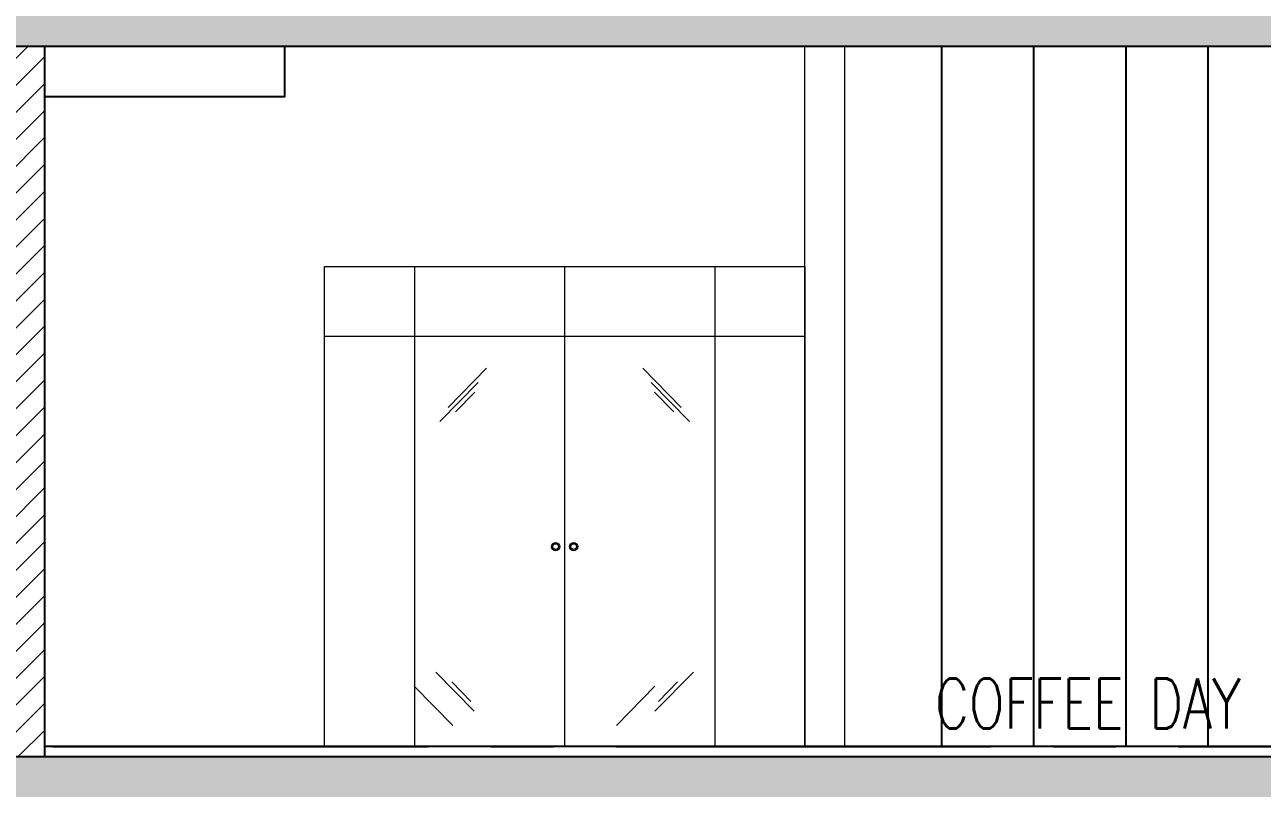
# Model space of a CAD drawing. Extents: x -3644356 to -3532817, y -18707075 to -18638610.
# Drawn here: x -3598527 to -3592342, y -18662407 to -18658591 of the extents above; entities that cross this region are included whole.
import ezdxf

# ---------------------------------------------------------------- set-up
doc = ezdxf.new("R2010")
doc.units = 0
doc.header["$LTSCALE"] = 0.5
doc.linetypes.add('CENTER2', pattern=[1.125, 0.75, -0.125, 0.125, -0.125])
for name, color, linetype in [('A-BEAM AND SLAB', 7, 'Continuous'), ('A-BEAM HATCH', 252, 'Continuous'), ('A-ELE 02', 4, 'Continuous'), ('A-SLABS', 1, 'Continuous'), ('A-TXTROOM', 3, 'Continuous'), ('A-WALL', 2, 'Continuous'), ('S-GRID', 252, 'CENTER2')]:
    doc.layers.add(name, color=color, linetype=linetype)
for name, color, linetype, lineweight in [('A-ELE 03', 3, 'Continuous', 9), ('A-ELE 07', 8, 'Continuous', 9), ('A-WALL HATCH', 8, 'Continuous', 9)]:
    doc.layers.add(name, color=color, linetype=linetype, lineweight=lineweight)
doc.styles.add('ROMANS', font='romans.shx', dxfattribs={"width": 0.75})

msp = doc.modelspace()

# ---------------------------------------------------------------- hatches: boundary and pattern name
at = {"layer": 'A-BEAM HATCH'}
h = msp.add_hatch(color=256, dxfattribs=at)
h.dxf.hatch_style = 1
h.paths.add_polyline_path([(-3614627.1, -18658449.2), (-3619627.1, -18658449.2), (-3619827.1, -18658449.2), (-3619827.1, -18658749.2), (-3625127.1, -18658749.2), (-3625127.1, -18658449.2), (-3625327.1, -18658449.2), (-3625327.1, -18659199.2), (-3625127.1, -18659199.2), (-3625127.1, -18658949.2), (-3619827.1, -18658949.2), (-3619827.1, -18659049.2), (-3619627.1, -18659049.2), (-3619627.1, -18658699.2), (-3615027.1, -18658699.2), (-3615027.1, -18659199.2), (-3614827.1, -18659199.2), (-3614827.1, -18658699.2), (-3614627.1, -18658699.2)])
h.paths.add_polyline_path([(-3591641.8, -18658449.2), (-3591841.8, -18658449.2), (-3607127.1, -18658449.2), (-3607127.1, -18658699.2), (-3606927.1, -18658699.2), (-3606927.1, -18659199.2), (-3606727.1, -18659199.2), (-3606727.1, -18658699.2), (-3591841.8, -18658699.2), (-3591841.8, -18659199.2), (-3591641.8, -18659199.2)])
h = msp.add_hatch(color=256, dxfattribs=at)
h.dxf.hatch_style = 1
h.paths.add_polyline_path([(-3591641.8, -18662499.2), (-3591841.8, -18662499.2), (-3591841.8, -18662699.2), (-3591641.8, -18662699.2)], flags=17)
h.paths.add_polyline_path([(-3591641.8, -18662699.2), (-3591841.8, -18662699.2), (-3591841.8, -18662899.2), (-3591641.8, -18662899.2)])
h.paths.add_polyline_path([(-3591641.8, -18662899.2), (-3591841.8, -18662899.2), (-3591841.8, -18662999.2), (-3591641.8, -18662999.2)])
h.paths.add_polyline_path([(-3625127.1, -18662899.2), (-3625327.1, -18662899.2), (-3625327.1, -18662999.2), (-3625127.1, -18662999.2)])
h.paths.add_polyline_path([(-3625127.1, -18662699.2), (-3625327.1, -18662699.2), (-3625327.1, -18662899.2), (-3625127.1, -18662899.2)])
h.paths.add_polyline_path([(-3591641.8, -18662249.2), (-3625327.1, -18662249.2), (-3625327.1, -18662699.2), (-3625127.1, -18662699.2), (-3625127.1, -18662499.2), (-3591641.8, -18662499.2)])
at = {"layer": 'A-WALL HATCH'}
h = msp.add_hatch(dxfattribs=at)
h.set_pattern_fill('ANSI31', color=256, scale=30, angle=180)
h.set_pattern_definition([(225, (26700, 0), (67.3519209, -67.3519209), [])])
h.paths.add_polyline_path([(-3598427.1, -18658699.2), (-3598627.1, -18658699.2), (-3598627.1, -18662249.2), (-3598427.1, -18662249.2)])

# ---------------------------------------------------------------- linework, layer by layer
at = {"layer": 'A-BEAM AND SLAB'}
msp.add_line((-3625327.1, -18662249.2), (-3591641.8, -18662249.2), dxfattribs=at)
msp.add_lwpolyline([(-3591841.8, -18658699.2), (-3606727.1, -18658699.2)], dxfattribs=at)
at = {"layer": 'A-ELE 02', "color": 8}
for p, q in [((-3593943.2, -18662199.2), (-3593943.2, -18658699.2)), ((-3593482.9, -18662199.2), (-3593482.9, -18658699.2)), ((-3593022.5, -18662199.2), (-3593022.5, -18658699.2)), ((-3592612.4, -18662199.2), (-3592612.4, -18658699.2))]:
    msp.add_line(p, q, dxfattribs=at)
at = {"layer": 'A-ELE 02'}
msp.add_lwpolyline([(-3598427.1, -18658949.2), (-3597227.1, -18658949.2), (-3597227.1, -18658699.2)], dxfattribs=at)
at = {"layer": 'A-ELE 03'}
for p, q in [((-3594628.7, -18662199.2), (-3594628.7, -18658699.2)), ((-3594428.7, -18662199.2), (-3594428.7, -18658699.2))]:
    msp.add_line(p, q, dxfattribs=at)
at = {"layer": 'A-ELE 07'}
for p, q in [((-3596578.7, -18659799.2), (-3596578.7, -18662199.2)), ((-3595828.7, -18659799.2), (-3595828.7, -18662199.2)), ((-3595078.7, -18659799.2), (-3595078.7, -18662199.2)), ((-3594628.7, -18660149.2), (-3597028.7, -18660149.2)), ((-3596410.8, -18660503.2), (-3596218.8, -18660307.2)), ((-3595246.5, -18660503.2), (-3595438.5, -18660307.2)), ((-3596452.8, -18660574.2), (-3596260.8, -18660378.2)), ((-3595204.5, -18660574.2), (-3595396.5, -18660378.2)), ((-3596373.8, -18660525.2), (-3596277.8, -18660427.2)), ((-3595283.5, -18660525.2), (-3595379.5, -18660427.2)), ((-3596472.1, -18661826.2), (-3596280.1, -18662022.2)), ((-3595185.3, -18661826.2), (-3595377.3, -18662022.2)), ((-3596580.1, -18661897.2), (-3596388.1, -18662093.2)), ((-3596393.1, -18661875.2), (-3596297.1, -18661973.2)), ((-3595377.3, -18661897.2), (-3595569.3, -18662093.2)), ((-3595264.3, -18661875.2), (-3595360.3, -18661973.2))]:
    msp.add_line(p, q, dxfattribs=at)
msp.add_lwpolyline([(-3597028.7, -18659799.2), (-3594628.7, -18659799.2), (-3594628.7, -18662199.2), (-3597028.7, -18662199.2)], close=True, dxfattribs=at)
for centre, radius in [((-3595873.7, -18661199.2), 20.4), ((-3595873.7, -18661199.2), 14.4), ((-3595783.7, -18661199.2), 20.4), ((-3595783.7, -18661199.2), 14.4)]:
    msp.add_circle(centre, radius, dxfattribs=at)
at = {"layer": 'A-SLABS'}
msp.add_line((-3591641.8, -18662199.2), (-3598427.1, -18662199.2), dxfattribs=at)
at = {"layer": 'A-WALL'}
msp.add_line((-3598427.1, -18662249.2), (-3598427.1, -18658699.2), dxfattribs=at)
at = {"layer": 'S-GRID', "ltscale": 5000}
msp.add_line((-3634948.4, -18662199.2), (-3580064.2, -18662199.2), dxfattribs=at)

# ---------------------------------------------------------------- texts
at = {"layer": 'A-TXTROOM', "insert": (-3593976.8, -18661858.5), "char_height": 250.28, "width": 3684.893, "attachment_point": 1, "style": 'ROMANS'}
msp.add_mtext('COFFEE DAY', dxfattribs=at)

doc.saveas('drawing.dxf')
